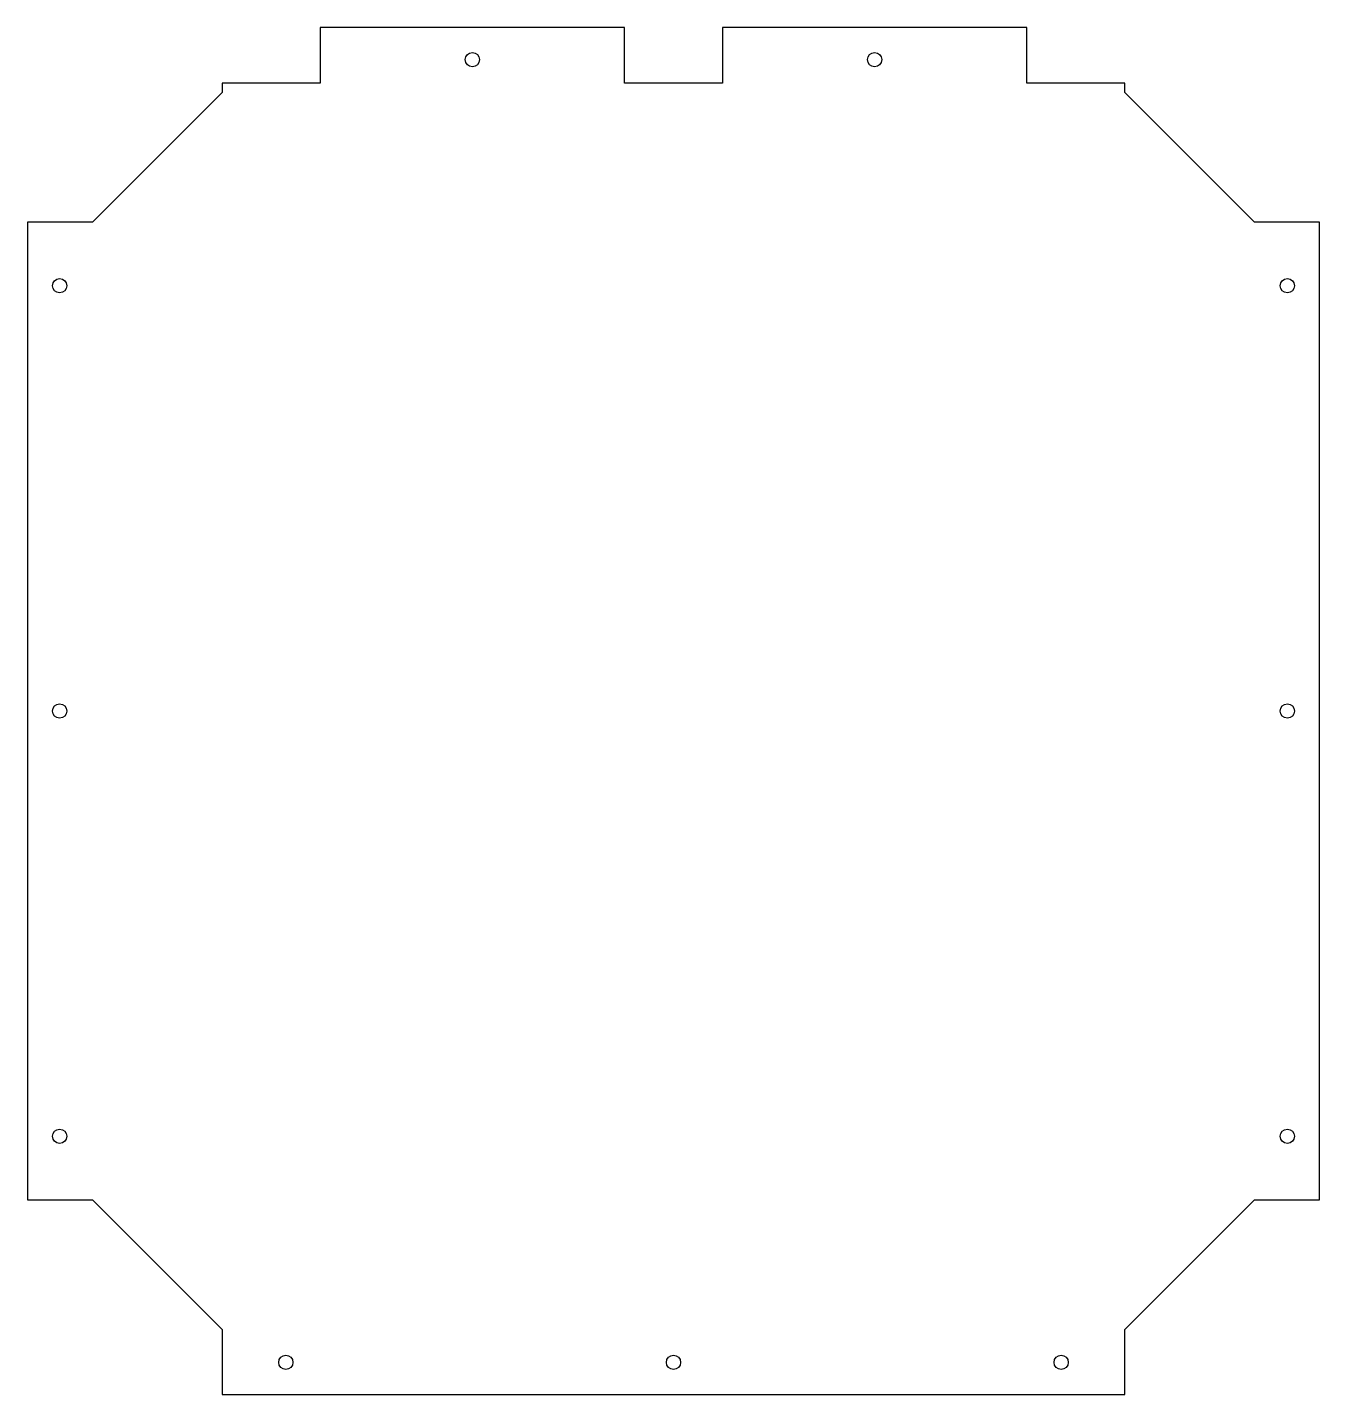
# Model space of a CAD drawing. Header units: millimetres. Extents: x -300 to 300, y -318 to 318.
import ezdxf

# ---------------------------------------------------------------- set-up
doc = ezdxf.new("R2010")
doc.units = ezdxf.units.MM
doc.layers.add('CUTOUTS', color=1, linetype='CONTINUOUS')
doc.layers.add('PERIMETER', color=5, linetype='CONTINUOUS')

msp = doc.modelspace()

# ---------------------------------------------------------------- linework, layer by layer
at = {"layer": 'CUTOUTS'}
for centre in [(-93.37, 302.5), (93.38, 302.5), (-285, 197.5), (285, 197.5), (-285, 0), (285, 0), (-285, -197.5), (285, -197.5), (-180, -302.5), (0, -302.5), (180, -302.5)]:
    msp.add_circle(centre, 3.3, dxfattribs=at)
at = {"layer": 'PERIMETER'}
for p, q in [((164, 317.5), (22.75, 317.5)), ((22.75, 317.5), (22.75, 291.5)), ((-22.75, 317.5), (-164, 317.5)), ((-164, 317.5), (-164, 291.5)), ((-22.75, 291.5), (-22.75, 317.5)), ((164, 291.5), (164, 317.5)), ((-209.5, 287.3), (-269.8, 227)), ((-164, 291.5), (-209.5, 291.5)), ((-209.5, 291.5), (-209.5, 287.3)), ((22.75, 291.5), (-22.75, 291.5)), ((209.5, 291.5), (164, 291.5)), ((209.5, 287.3), (209.5, 291.5)), ((269.8, 227), (209.5, 287.3)), ((-269.8, 227), (-300, 227)), ((-300, 227), (-300, -227)), ((300, 227), (269.8, 227)), ((300, -227), (300, 227)), ((-300, -227), (-269.8, -227)), ((-269.8, -227), (-209.5, -287.3)), ((209.5, -287.3), (269.8, -227)), ((269.8, -227), (300, -227)), ((-209.5, -287.3), (-209.5, -317.5)), ((209.5, -317.5), (209.5, -287.3)), ((-209.5, -317.5), (209.5, -317.5))]:
    msp.add_line(p, q, dxfattribs=at)

doc.saveas('drawing.dxf')
